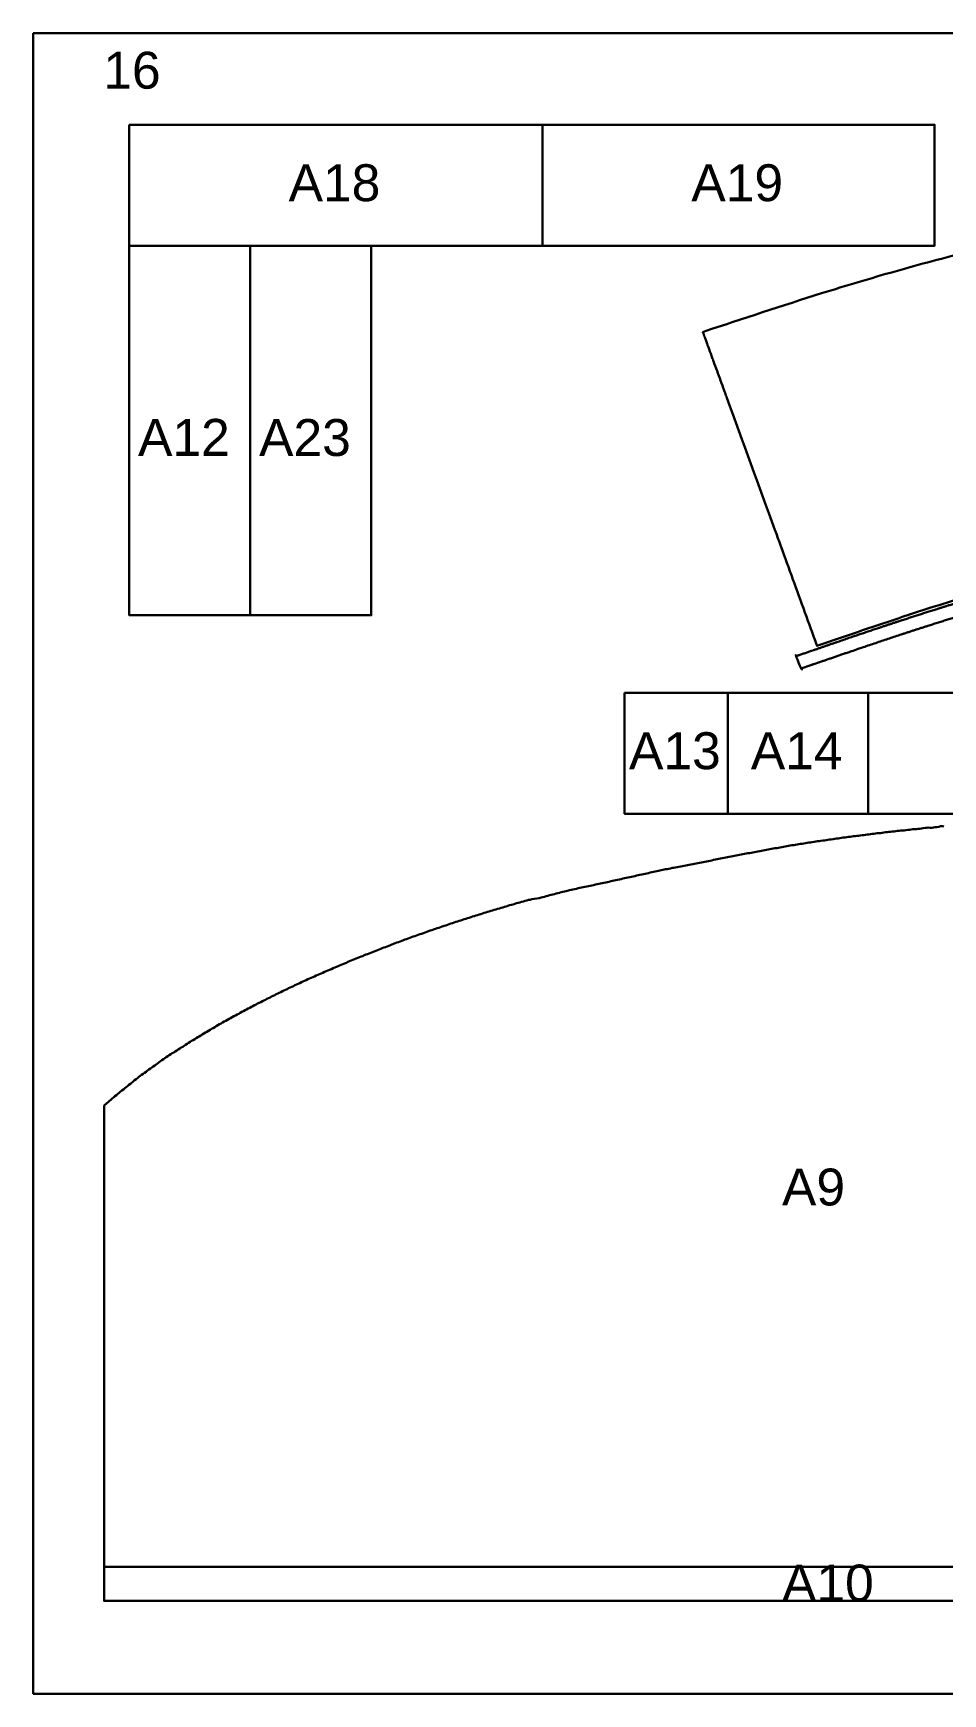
# Model space of a CAD drawing. Header units: inches. Extents: x 21 to 6890, y 10 to 2258.
# Drawn here: x 3519 to 4751, y 10 to 2258 of the extents above; entities that cross this region are included whole.
import ezdxf

# ---------------------------------------------------------------- set-up
doc = ezdxf.new("R2010")
doc.units = ezdxf.units.IN
doc.header["$MEASUREMENT"] = 0
doc.header["$XCLIPFRAME"] = 0
doc.layers.add('AA LINE', color=3, linetype='Continuous', lineweight=30)
doc.styles.get("Standard").update_dxf_attribs({"font": 'arial.ttf'})
picture_1 = doc.add_image_def('image2.jpg', size_in_pixel=(12742, 8499))

msp = doc.modelspace()

# ---------------------------------------------------------------- linework, layer by layer
at = {"layer": 'AA LINE', "color": 4}
msp.add_line((3813.108536457671, 1970.291443612917), (3813.108536457656, 1470.491443612929), dxfattribs=at)
for points in [[(3649.108536457656, 2134.49144361293), (4209.108536457655, 2134.49144361293), (4209.108536457655, 1970.491443612929), (3649.108536457656, 1970.491443612929)], [(4209.108536457655, 2134.49144361293), (4740.108536457656, 2134.49144361293), (4740.108536457656, 1970.491443612929), (4209.108536457655, 1970.491443612929)], [(3649.108536457656, 1970.491443612929), (3813.108536457656, 1970.491443612929), (3813.108536457656, 1470.491443612929), (3649.108536457656, 1470.491443612929)], [(3977.10853645767, 1970.291443612917), (3813.108536457671, 1970.291443612917), (3813.108536457671, 1470.291443612917), (3977.10853645767, 1470.291443612917)], [(4320.187042776479, 1365.357027754271), (4460.187042776478, 1365.357027754271), (4460.187042776478, 1201.357027754271), (4320.187042776479, 1201.357027754271)], [(4460.187042776478, 1365.357027754271), (4650.187042776479, 1365.357027754271), (4650.187042776479, 1201.357027754271), (4460.187042776478, 1201.357027754271)], [(4650.187042776479, 1365.357027754271), (5002.187042776479, 1365.357027754271), (5002.187042776479, 1201.357027754271), (4650.187042776479, 1201.357027754271)], [(3615.103775730064, 181.4858520525702), (5110.103775730063, 181.4858520525702), (5110.103775730063, 135.4858520525702), (3615.103775730064, 135.4858520525702)]]:
    msp.add_lwpolyline(points, close=True, dxfattribs=at)
msp.add_lwpolyline([(5110.096902393618, 181.4858520525702), (3615.265355356429, 181.4858520525702), (3615.265355356414, 806.31023945595), (3618.783618915053, 809.3437957861423), (3620.624763598416, 811.0094446851833), (3622.416825204592, 812.6436157899988), (3624.343004173918, 814.1417261257119), (3626.238003576668, 815.6789239866155), (3628.09093317788, 817.2848978011714), (3629.913577895363, 818.8999724848215), (3631.756511944548, 820.5056480717283), (3633.681796231, 822.0337450635087), (3635.463862285148, 823.6676179406893), (3637.339765266717, 825.1742326902421), (3639.285338884887, 826.6929305852789), (3641.333850299633, 828.1146552364187), (3643.065342138345, 829.7670280794662), (3644.971231776026, 831.2745375119229), (3647.04033075008, 832.676867514292), (3648.752427940052, 834.3086527980302), (3650.803921631157, 835.6304219289121), (3654.71461755625, 839.0185567227561), (3656.489073879463, 840.5721669560843), (3658.395261744763, 842.0696808365427), (3660.332927404305, 843.5181116397687), (3662.27029483624, 844.9765379950076), (3664.190056985228, 846.3544034788027), (3665.986592005879, 847.8386413032383), (3668.016006999488, 849.2297828430418), (3669.942484196507, 850.7178976267276), (3671.961307182775, 852.1287320429363), (3673.93895505047, 853.5783557567155), (3675.876024254756, 855.0467776639814), (3677.824580149243, 856.4655200387896), (3679.793425375449, 857.8748633168251), (3681.751678594313, 859.3038994712658), (3683.702023854608, 860.6626685339104), (3685.632378010892, 862.0208411412859), (3687.631508120785, 863.4210835501979), (3689.569472007991, 864.8595188014112), (3691.579194125165, 866.2400683339037), (3693.578324235043, 867.6403107428303), (3695.527178357179, 869.0490575655966), (3697.497514721543, 870.4084230835105), (3699.437566202176, 871.7768894705476), (3701.489954576186, 873.0686719453624), (3703.451488299047, 874.3877570275325), (3705.453302457665, 875.6980394682284), (3707.455414843919, 876.9983263568972), (3709.528689004858, 878.2607186309141), (3711.499025369221, 879.6200841488424), (3713.511133307502, 880.9206692651459), (3715.512351010837, 882.2509428098818), (3717.535349184034, 883.5218394977527), (3719.507176686572, 884.8312272555448), (3721.612525097035, 886.0245453483038), (3723.674610795437, 887.3266216027804), (3725.635548063042, 888.6656977890051), (3727.800571558035, 889.870800799599), (3729.71914079644, 891.2886484914887), (3731.700963851004, 892.598334476901), (3733.673089581176, 893.8977266826803), (3735.759938025802, 895.0404705600484), (3737.866181119198, 896.2038019967111), (3739.930056183379, 897.4459049390533), (3741.921278334672, 898.7758802561693), (3743.986048081801, 899.9879965424151), (3746.048432007838, 901.280077244879), (3748.101715064751, 902.5418730636264), (3750.196471467904, 903.7548840328053), (3752.310622519885, 904.9884825612789), (3754.402993101989, 906.2814579466611), (3756.516845926292, 907.525052027162), (3758.630996978272, 908.7586505556499), (3760.724560470915, 910.0116437329232), (3762.849005302529, 911.2355449370187), (3764.972257223619, 912.4994283492085), (3767.126986938949, 913.7142286841953), (3769.309913944539, 914.9898970142201), (3771.422573858332, 916.2734733028299), (3773.53523377211, 917.5570495914397), (3775.712042184938, 918.7024775175339), (3777.79769771901, 919.8852036029818), (3780.003001649717, 921.0815039721017), (3782.187718021143, 922.2971989899777), (3784.392127268961, 923.5234860151647), (3786.556256081034, 924.758575681826), (3788.740674224797, 925.9842662517293), (3790.956868390449, 927.150878192402), (3793.101304326132, 928.3753758517812), (3795.287511835746, 929.54109310955), (3797.483714897329, 930.707108594939), (3799.568773976118, 931.9098257844414), (3801.757367306795, 932.995578626007), (3803.925074850499, 934.1107216683703), (3806.081892159257, 935.2555531391807), (3808.249003247706, 936.3906872855986), (3810.405820556493, 937.5355187563945), (3812.573528100197, 938.6506617987723), (3814.679771193607, 939.8139932354641), (3816.827487633256, 940.9285398225728), (3818.963717382705, 942.0927659421394), (3821.082043621585, 943.1864267422897), (3823.170383204355, 944.2791928595068), (3825.340774796771, 945.3043759336686), (3827.428816151935, 946.407137602913), (3829.507160182677, 947.4996054925394), (3831.58759180689, 948.5221045179605), (3833.697711859537, 949.5554937783126), (3835.80663900163, 950.6288652467736), (3837.85499637632, 951.720438453467), (3839.933340407077, 952.8129063430787), (3842.023767583318, 953.8357035961343), (3844.16417251968, 954.8599919873776), (3846.243411233356, 955.9224732209075), (3848.302062387693, 957.0043491031936), (3850.392191336285, 958.0371419083057), (3852.47232473285, 959.0696364857394), (3854.584532378938, 960.0330568819444), (3856.68584979011, 961.0261657065674), (3858.846245830513, 962.0510505530655), (3860.88550233608, 963.1123388760569), (3862.978017105763, 964.0651672649509), (3865.097536255153, 965.1188458570066), (3867.227050956584, 966.1728226766825), (3869.357758568526, 967.1868172882495), (3871.529641299143, 968.1620226022749), (3873.67064269076, 969.1663198894782), (3875.84192896608, 970.1615163075437), (3878.032908117863, 971.1673047329203), (3880.232988138696, 972.2033780419843), (3882.393384179113, 973.2282628884966), (3884.57406955122, 974.2437486382513), (3886.695676294052, 975.2274583661309), (3888.885760762902, 976.2632334475746), (3891.13671322679, 977.2708112387588), (3893.35827548988, 978.2575032429849), (3895.610420864335, 979.22509882606), (3897.861373328209, 980.2326766172445), (3900.122023116519, 981.250548188076), (3902.383269360054, 982.2484286548677), (3904.62422627193, 983.2557082184175), (3906.886665426018, 984.2136064771001), (3909.138214345176, 985.2011931642445), (3911.459732128538, 986.1908674448168), (3913.811833023223, 987.1614453042528), (3916.080092542439, 988.2595795189226), (3918.401908553422, 989.2392582474821), (3920.674045031918, 990.2074502858267), (3923.005558367293, 991.1974227940481), (3925.256212603532, 992.2149961372451), (3927.508357977973, 993.1825917203349), (3929.782283822262, 994.0908104465306), (3932.024135417041, 995.068103354013), (3934.236596811023, 996.0245104745226), (3936.479641316341, 996.961821173896), (3938.754163615914, 997.8500487960662), (3940.976024106638, 998.8267452482503), (3943.300822393967, 999.7064684565667), (3945.470915758762, 1000.741647082726), (3947.733951368134, 1001.679554237369), (3949.99907457095, 1002.547492527836), (3952.170957301552, 1003.522697841861), (3954.415791172678, 1004.4000352291), (3956.640335712129, 1005.286771713083), (3958.761345999707, 1006.290472544988), (3960.988872815518, 1007.077253508727), (3963.194619161424, 1007.923411329331), (3965.439453032579, 1008.80074871657), (3967.61312512899, 1009.715980718432), (3969.82737588878, 1010.612414526807), (3972.083696450106, 1011.440072381545), (3974.317938313948, 1012.337102645189), (3976.500413051834, 1013.292615082795), (3978.654094044205, 1014.207250629402), (3980.9418923998, 1014.985825406907), (3983.177625401803, 1015.83287791043), (3985.382775292483, 1016.699026835089), (3987.639095853809, 1017.526684689826), (3989.79247861856, 1018.451315788461), (3992.017619613251, 1019.318061168389), (3994.22426064209, 1020.134232332926), (3996.399722104337, 1020.989491022639), (3998.584880890949, 1021.855043492043), (4000.770337905194, 1022.710600409405), (4002.946992277981, 1023.525876891039), (4005.113352871091, 1024.35085069705), (4007.320590355198, 1025.147030757532), (4009.516937604391, 1025.972899246462), (4011.681210604043, 1026.867841916649), (4013.877856080884, 1027.683714853537), (4016.113290855251, 1028.540762909073), (4018.258765661403, 1029.395126915911), (4020.508072947063, 1030.122531022756), (4022.725007755577, 1030.9290048629), (4024.971630992512, 1031.746368937976), (4027.196771987217, 1032.613114317904), (4029.402220105532, 1033.46926769055), (4031.629150466074, 1034.276039758329), (4033.896957717601, 1035.05401808058), (4036.144177409818, 1035.851391051601), (4038.432572220669, 1036.60997472508), (4040.729471445373, 1037.418834386302), (4043.00488842785, 1038.277075352376), (4045.292985011051, 1039.045654577883), (4047.590778918674, 1039.824527583037), (4049.939147041672, 1040.58490062231), (4052.243357769663, 1041.484018479412), (4054.570243650463, 1042.293772823522), (4056.8968313036, 1043.11352271969), (4059.223418956737, 1043.933272615857), (4061.550901292792, 1044.723035855942), (4063.918067609292, 1045.523987558608), (4066.255247269726, 1046.324044578341), (4068.613312717118, 1047.094711397276), (4070.939900370269, 1047.914461293457), (4073.266786251026, 1048.724215637583), (4075.603965911474, 1049.524272657316), (4077.971430455609, 1050.31522880794), (4080.248338576273, 1051.123492013921), (4082.516145827814, 1051.901470336157), (4084.756650471971, 1052.588594007273), (4087.044448827551, 1053.367168784807), (4089.292861430322, 1054.124559547719), (4091.53127848105, 1054.881652083011), (4093.791177774006, 1055.589363313465), (4096.081361950694, 1056.287973674781), (4098.30948522176, 1057.054763534466), (4100.557301369232, 1057.832145401447), (4102.858077553201, 1058.511062886358), (4105.107384838846, 1059.238466993203), (4107.357586807409, 1059.935884443981), (4109.657468308489, 1060.644788584959), (4111.935867567312, 1061.403074030789), (4114.175477528593, 1062.120184358001), (4116.425977724806, 1062.807606256767), (4118.685877017748, 1063.515317487206), (4120.956666545635, 1064.193340289199), (4123.225666707714, 1064.931336403355), (4125.546732223358, 1065.600854791493), (4127.774259039155, 1066.387635755232), (4129.935693950026, 1067.042386949204), (4132.135321703214, 1067.758304365848), (4134.477571233436, 1068.388437001176), (4136.766562499555, 1069.127029570601), (4139.077036007932, 1069.816240835174), (4141.397803295926, 1070.495754775354), (4143.678588375855, 1071.174075804996), (4145.987868973663, 1071.903269277649), (4148.24717181135, 1072.630971612143), (4150.547947995304, 1073.309889097054), (4152.828136619979, 1074.008201230735), (4155.158899459972, 1074.68801339855), (4157.500552534939, 1075.338137137932), (4159.810131360397, 1076.057335058572), (4162.109714633812, 1076.776234751578), (4164.481652592495, 1077.417257621837), (4166.801226969966, 1078.136753770111), (4169.194348943229, 1078.738390887545), (4171.474239340224, 1079.446698573268), (4173.784116393302, 1080.155900941867), (4176.136957930864, 1080.766340700789), (4178.468913681425, 1081.40617066051), (4180.770584548312, 1082.055101489339), (4183.112834078534, 1082.685234124666), (4185.444491601475, 1083.335059636399), (4187.734079322863, 1084.053661101785), (4190.027245775897, 1084.652315942858), (4192.515994042461, 1085.066721620529), (4194.562408011259, 1085.888116694925), (4204.696868746263, 1087.230951610657), (4206.998539613106, 1087.879882439501), (4209.270522051562, 1088.517923033385), (4211.603968940309, 1089.107775232983), (4213.843877129211, 1089.814890008154), (4216.095868463597, 1090.452334146797), (4218.309666955682, 1091.028612062724), (4220.523167220131, 1091.614885530707), (4222.809916852767, 1092.093295519847), (4225.05280731803, 1092.700454774774), (4227.316881797885, 1093.268228276861), (4229.568574904623, 1093.915667967517), (4231.851447577979, 1094.524020132983), (4234.175197142334, 1095.10357855292), (4236.416596469452, 1095.760715567968), (4238.661574528143, 1096.297905958719), (4240.879249979492, 1096.74424169835), (4245.667581519488, 1097.877547069026), (4247.961642655396, 1098.446215254018), (4250.236905597803, 1098.974304775674), (4252.59392232225, 1099.44480680623), (4254.899171920738, 1099.973791010761), (4257.183535732283, 1100.532165416105), (4259.461184495796, 1100.980290521543), (4261.799701254332, 1101.400218336722), (4264.157314434035, 1101.850729263238), (4266.523133799942, 1102.361511729537), (4268.867172695985, 1102.931671052716), (4271.212106274948, 1103.471843719828), (4273.528246108383, 1103.971139495926), (4275.854679721464, 1104.460737947632), (4278.221990225544, 1104.92154265381), (4280.568116715045, 1105.421733112827), (4282.85277875421, 1105.970111966129), (4285.179808822575, 1106.439719313795), (4287.54682109902, 1106.910519572), (4289.892351133238, 1107.430701135057), (4292.207894511387, 1107.949988015196), (4294.565209463455, 1108.410494493753), (4296.869564379039, 1108.969465354366), (4299.156015784027, 1109.457870895534), (4301.481554714219, 1109.977456003307), (4303.807391872016, 1110.487045559082), (4306.123531705422, 1110.986341335166), (4308.439969766491, 1111.475641559252), (4310.775802476344, 1111.985529342648), (4313.121034282927, 1112.515706457718), (4315.425687426146, 1113.064681766318), (4317.732129935188, 1113.553683762755), (4320.069155555551, 1114.023589338056), (4322.396185623931, 1114.493196685707), (4324.722917464632, 1114.972799585401), (4327.07993418905, 1115.443301615971), (4329.435459775324, 1115.963781406662), (4331.780691581907, 1116.493958521732), (4334.054165158506, 1117.082021355523), (4336.399396965104, 1117.612198470593), (4338.722848301824, 1118.201752442542), (4341.048685459622, 1118.711341998317), (4343.334242181719, 1119.229734195552), (4345.671864257367, 1119.679648666813), (4347.988302318436, 1120.168948890885), (4350.294744827448, 1120.657950887307), (4352.611182888517, 1121.147251111393), (4354.886445830937, 1121.67534063302), (4357.172002553006, 1122.19373283027), (4359.448756633615, 1122.67184459179), (4361.725510714196, 1123.149956353296), (4363.963475497248, 1123.586892996154), (4366.183536769689, 1123.953264319596), (4375.490319944989, 1126.211822914799), (4377.739473190579, 1126.609075577198), (4380.008617540237, 1127.00692469488), (4382.246880550896, 1127.433865785726), (4384.471867505546, 1127.970459721193), (4386.609578540721, 1128.414409639746), (4398.482380497587, 1130.509421261038), (4405.497334317971, 1131.789195810601), (4407.783189267674, 1132.297592455823), (4410.059943348284, 1132.775704217343), (4412.42963967347, 1133.156544507302), (4414.756073286536, 1133.646142959023), (4417.112791783334, 1134.12664054162), (4419.520382723158, 1134.578642606295), (4421.823544728204, 1135.177595675017), (4424.193539280995, 1135.548440412978), (4426.570845337102, 1136.00954334679), (4428.948747848507, 1136.450655176562), (4431.336049456628, 1136.912056338009), (4433.682175946143, 1137.412246796997), (4436.071266920071, 1137.813674646309), (4438.457375617667, 1138.315058015865), (4440.793208327506, 1138.824945799246), (4443.161115286855, 1139.265759401369), (4445.529022246233, 1139.706573003506), (4447.865451411328, 1140.196469682861), (4450.233954825975, 1140.617292180944), (4452.580677770746, 1141.097491535878), (4454.937992722784, 1141.557998014435), (4457.285908578107, 1141.998215161289), (4459.643521757809, 1142.448726087819), (4461.980547378187, 1142.918631663105), (4464.348454337565, 1143.359445265243), (4466.6451995222, 1143.838153482018), (4468.951642031212, 1144.327155478469), (4471.311342804385, 1144.707697540794), (4473.597197754088, 1145.216094186031), (4475.884842069599, 1145.664517519089), (4478.162490833113, 1146.112642624528), (4480.42134140308, 1146.520189066588), (4482.699586621862, 1146.948323067987), (4484.967538060982, 1147.386154393763), (4487.224897492791, 1147.843678595945), (4489.464949869301, 1148.210646374642), (4491.765572013186, 1148.559412415106), (4494.034119907575, 1148.977252636828), (4496.252391814194, 1149.403597272405), (4498.561220144313, 1149.812634852652), (4500.837079541988, 1150.320733270225), (4503.156499879404, 1150.710077974068), (4505.51411305912, 1151.160588900584), (4507.799968008809, 1151.668985545806), (4510.097906103996, 1152.107711554472), (4512.396440654467, 1152.526446459112), (4514.714966308949, 1152.945777819022), (4517.035281329298, 1153.305135866768), (4519.332324741566, 1153.773848531516), (4521.630561064388, 1154.202578988184), (4523.918503607534, 1154.641006769216), (4526.227630165301, 1155.040048797436), (4528.536160267771, 1155.459081929711), (4530.853791239393, 1155.908399945674), (4533.163216024781, 1156.297446421882), (4535.43176391917, 1156.715286643619), (4537.720899372854, 1157.113732216555), (4540.052999311008, 1157.413415179788), (4542.330648074521, 1157.861540285226), (4544.639476404625, 1158.270577865474), (4546.918019851028, 1158.688716314845), (4549.217747312037, 1159.067469011362), (4551.496290758439, 1159.485607460719), (4553.805715543827, 1159.874653936913), (4556.036368823551, 1160.221332383949), (4558.336692739829, 1160.580093976426), (4560.698182878796, 1160.900662726631), (4562.985827194307, 1161.34908605969), (4565.286449338235, 1161.697852100154), (4567.485624823702, 1162.093613624365), (4569.860987473947, 1162.284538425879), (4572.200398915401, 1162.674479584991), (4574.479240589453, 1163.082622482321), (4576.791647651172, 1163.371713438271), (4579.111366216237, 1163.751062590072), (4581.452567023513, 1164.08103043702), (4583.78317582348, 1164.430691160403), (4586.135266865689, 1164.730970578904), (4588.496458777006, 1165.061534881122), (4590.826769349367, 1165.421191156518), (4593.137685272913, 1165.760259872589), (4595.47918430784, 1166.08023216751), (4597.841569129681, 1166.370814261634), (4600.20067344757, 1166.771347428028), (4602.500102680931, 1167.160095676601), (4604.821908839438, 1167.469475964226), (4607.12402212151, 1167.768264244569), (4609.487003398635, 1168.038855234623), (4611.828502433547, 1168.358827529558), (4614.158813005893, 1168.718483804954), (4616.439145818103, 1169.076648942162), (4618.872692414688, 1169.329336421647), (4621.160634957848, 1169.767764202693), (4623.493927806555, 1170.027464957845), (4625.786045536615, 1170.325955010539), (4628.087860591053, 1170.634738842895), (4630.360285444707, 1170.922636888291), (4632.684477424276, 1171.152052759742), (4634.96570491939, 1171.480231240868), (4637.218735124274, 1171.747541726956), (4639.51025639905, 1172.066022883718), (4641.833851923349, 1172.315429859194), (4644.094790086774, 1172.653007437093), (4646.357517616035, 1172.930611702842), (4648.653214077739, 1173.109155131238), (4650.934739800503, 1173.427338060351), (4653.195677963957, 1173.76491563825), (4655.47780014196, 1174.063107463309), (4657.751417906153, 1174.311023300626), (4660.024140987412, 1174.588925793996), (4662.275381826488, 1174.916209592232), (4664.529008486598, 1175.16352897428), (4666.794718292219, 1175.341177719757), (4669.088625388101, 1175.579694460317), (4671.379848435228, 1175.908171169092), (4673.569923051587, 1176.273647809615), (4675.86353191982, 1176.522160102187), (4678.156842560418, 1176.780667946801), (4680.468951394533, 1177.079754454764), (4682.791652235943, 1177.359148086321), (4685.125839767553, 1177.588862185392), (4687.44854060895, 1177.868255816949), (4689.750653891022, 1178.167044097292), (4692.066043229102, 1178.356179532998), (4694.299380557565, 1178.612898011775), (4696.594778791606, 1178.801436992213), (4698.961637027997, 1178.942085805956), (4701.314920980744, 1179.202383016378), (4703.707888913965, 1179.47386868935), (4706.100558619537, 1179.755349914365), (4708.399093169979, 1180.17408481899), (4710.745363847059, 1180.334128281534), (4713.058665591712, 1180.593232581388), (4715.415826503724, 1180.723587615499), (4717.707944233769, 1181.022077668192), (4720.145069561969, 1181.15481852338), (4722.462998761197, 1181.594140987315), (4724.804796023758, 1181.904117730209), (4727.158378204125, 1182.154419388618), (4729.388136800973, 1182.531084491692), (4731.526290251333, 1182.624891861745), (4733.987129602769, 1182.298135551416), (4736.370400211612, 1182.559327444741), (4738.681614362807, 1182.888400608786), (4740.918684462927, 1183.355323907741), (4743.247946312314, 1183.414815394757), (4745.87021548682, 1183.713151407395), (4748.129518324507, 1184.440853741874), (4750.266478864328, 1184.574643320021), (4752.60796804675, 1184.224317174022)], dxfattribs=at)
msp.add_open_spline([(6108.373558124103, 2008.918112430412), (6126.124755289578, 2003.136719395053), (6143.873060788855, 1997.356238240663), (6171.517373183609, 1987.806129453118), (6181.460620775511, 1984.259588910423), (6200.259884099867, 1977.222490205382), (6209.123133935731, 1973.76286076412), (6241.722658851371, 1960.348464259234), (6265.204677255429, 1949.350453365677), (6333.755563909972, 1912.608553955677), (6376.929951998477, 1883.116900497942), (6426.708858534576, 1837.494587152406), (6438.041403859532, 1826.126040652536), (6458.647113903264, 1803.309620157287), (6468.014121159065, 1791.938871033689), (6485.610714462933, 1768.32433803286), (6493.837911696012, 1756.088454919339), (6508.604211686236, 1731.495035839059), (6515.207929208684, 1719.175469044636), (6525.186943960301, 1697.998500262674), (6528.916044748356, 1689.305276335781), (6535.731077918693, 1671.665520155929), (6538.818247987174, 1662.71991662087), (6544.349947116495, 1644.62573536031), (6546.795274075861, 1635.477433669115), (6553.171935886769, 1607.803004165496), (6556.144394370318, 1589.047059128974), (6558.696645143164, 1560.695284749465), (6559.227227049048, 1551.180849363267), (6559.65869956037, 1532.139200621833), (6559.562119264983, 1522.610084092808), (6558.389014755228, 1494.036403428323), (6556.4291349377, 1475.005513817286), (6547.444345425303, 1418.274750386186), (6537.314554675408, 1380.936830920251), (6521.137009212337, 1336.535480169459), (6517.928552645344, 1328.242893315557), (6511.785557462935, 1313.209709415063), (6508.896464914082, 1306.44439040303), (6500.024564959064, 1286.499839709064), (6493.759603165699, 1273.515594981811), (6484.589100875497, 1254.968850386456), (6481.774849016028, 1249.336768004865), (6478.950545197598, 1243.685723058904), (6475.554150537163, 1237.601230816126), (6472.167611616531, 1231.535457420421), (6465.46796244889, 1219.68181640896), (6462.157372226457, 1213.89257242114), (6456.284577700774, 1203.853879759521), (6453.746649279082, 1199.590020648243), (6446.256059394492, 1187.272603987319), (6441.210767175521, 1179.2782495307), (6433.294132241265, 1166.897135772447), (6430.454651376071, 1162.48835310258), (6427.598205133762, 1158.054147883285), (6424.311420798663, 1153.289241089598), (6421.024133289567, 1148.523602752637), (6413.610741214636, 1137.83721064997), (6409.476247364726, 1131.919205749782), (6401.942972405433, 1121.304526374846), (6398.565897977429, 1116.596217663751), (6391.693512383788, 1107.246021502502), (6388.196785925449, 1102.607964342398), (6377.424030817913, 1088.926335854161), (6369.865414180573, 1080.115136723525), (6359.224365737753, 1069.513277062051), (6356.73211434965, 1067.14300364938), (6350.980395963603, 1061.955204671725), (6347.68677336459, 1059.16281303242), (6340.818772318422, 1053.92030129996), (6337.244796954472, 1051.471900214059), (6330.417937216507, 1047.501901914478), (6327.220425016129, 1045.882702364073), (6321.876758078635, 1043.784472487776), (6319.814225573717, 1043.107856214159), (6315.592425037857, 1042.056117794138), (6313.433980752639, 1041.682106472344), (6309.074221691537, 1041.274913215846), (6306.874492192552, 1041.239610724293), (6302.4838907637, 1041.53092269826), (6300.292679941629, 1041.859274349448), (6295.996615927403, 1042.908728613194), (6293.894582855834, 1043.628006070557), (6289.587559309044, 1045.536778136778), (6287.404568977493, 1046.775118739951), (6283.937974182494, 1049.231197501179), (6282.580065550353, 1050.349224763714), (6280.041169946386, 1052.754470728828), (6278.855995967982, 1054.040379060574), (6275.528101027083, 1058.089581023534), (6273.612609517249, 1061.044710061276), (6270.833712688558, 1066.107703971498), (6269.836762186137, 1068.152625980215), (6267.998277479403, 1072.272906079782), (6267.154886546296, 1074.352554845343), (6265.25110144571, 1079.329907595918), (6264.231264979723, 1082.236042995118), (6263.214523707093, 1085.132873127466), (6251.271045592393, 1119.055189920644), (6239.304205034276, 1153.04528575623), (6203.35023463331, 1255.170638536739), (6179.309656062816, 1323.460960758031), (6140.140913279521, 1434.727409479699), (6125.029067896435, 1477.656191829472), (6109.917569602823, 1520.583967219248), (6108.790971274355, 1523.293816638932), (6107.651175100034, 1526.038357369831), (6105.715212345747, 1530.332543937427), (6104.967618078253, 1531.908426987993), (6103.395422976491, 1535.02511051435), (6102.573512978807, 1536.566144881038), (6100.003703696607, 1541.136716450313), (6098.151268644518, 1544.114065886427), (6092.17735723681, 1552.90015475322), (6087.675965119078, 1558.48027894078), (6079.035339471009, 1567.79006861275), (6075.043972885161, 1571.652771915131), (6061.908955445191, 1583.201851154673), (6052.170676985536, 1590.110782514118), (6036.498411751962, 1599.586300078834), (6030.894767490112, 1602.683000667861), (6019.507204679334, 1608.516721258954), (6013.718796947896, 1611.250538191128), (5996.122968639478, 1618.955017132942), (5984.086119927304, 1623.429364788866), (5965.426037215801, 1629.467441888551), (5958.92524319903, 1631.409990400829), (5945.861589231657, 1635.03659941829), (5939.295861799574, 1636.719248110395), (5919.513215579265, 1641.412924641506), (5906.210814991571, 1644.069673297457), (5882.259881106421, 1648.162044556924), (5871.637792387801, 1649.73707705989), (5842.792677816919, 1653.509076884158), (5824.535546988233, 1655.369106751513), (5787.952318362613, 1658.189061367647), (5769.624726310633, 1659.147253781524), (5714.586926003436, 1660.860919715003), (5677.821150619229, 1660.454586063624), (5604.428295813834, 1657.588640656929), (5567.80223796144, 1655.126127963212), (5494.714930355576, 1648.49827620912), (5458.252578641577, 1644.330833463955), (5386.575306685086, 1634.776154545132), (5351.355954754295, 1629.436951063511), (5281.098635432003, 1617.635268887035), (5246.060358769506, 1611.170303593415), (5158.678958877323, 1593.753341973028), (5106.453557100625, 1582.175249486401), (5032.35653770351, 1564.380738480711), (5010.300768855826, 1558.912840440982), (4966.275102396305, 1547.665888890736), (4944.305561842759, 1541.883708998208), (4878.539518918956, 1524.040394798121), (4834.885602727734, 1511.482512382787), (4776.357492171648, 1493.591908025522), (4761.286446226046, 1488.890219025412), (4709.219217549629, 1472.306592767181), (4672.362371381137, 1459.978292045383), (4617.645413291348, 1441.386124388776), (4599.744831382252, 1435.257636104372), (4581.843522630688, 1429.128897763523), (4581.843522179127, 1429.128897608909), (4581.843521727597, 1429.128897454309), (4581.843521275992, 1429.128897299695), (4581.534159836983, 1429.022982810707), (4581.224798397989, 1428.917068321661), (4580.915436958965, 1428.811153832659), (4578.03232496786, 1436.732438926115), (4575.314233104522, 1444.200334944584), (4567.161338006333, 1466.600230129955), (4561.727915263296, 1481.528436426884), (4545.43254698187, 1526.299592821884), (4534.575501391138, 1556.129080424343), (4502.018988253939, 1645.577365125118), (4480.334144342282, 1705.155984116685), (4458.252895231852, 1765.823717440882), (4457.850263750702, 1766.929938343757), (4456.642375497654, 1770.248584044307), (4455.837124916228, 1772.460991833792), (4453.421395893367, 1779.098152775546), (4451.810940173409, 1783.522843501148), (4446.9796475764, 1796.796710818158), (4443.758885262241, 1805.645682549828), (4440.363325520592, 1814.974906266372), (4440.18847236868, 1815.455311352994), (4439.663913386203, 1816.896525312444), (4439.314208028966, 1817.857332884956), (4438.265093683263, 1820.739750860226), (4437.565686420797, 1822.661356520864), (4435.467470200163, 1828.426158208251), (4434.068666808655, 1832.269338940543), (4432.593677161594, 1836.321839689768), (4432.517487061368, 1836.531170269848), (4432.288916793199, 1837.159161920394), (4432.136536657867, 1837.577822901334), (4431.67939636843, 1838.833805524129), (4431.374636330843, 1839.671126845725), (4430.460356573631, 1842.183089833848), (4429.850837209435, 1843.857730523606), (4429.19628233231, 1845.656105268306), (4429.151246641367, 1845.779839812221), (4429.016139571145, 1846.151043436864), (4428.926068194398, 1846.398512510521), (4428.655854071706, 1847.140919711117), (4428.475711333141, 1847.635857817626), (4428.243881302637, 1848.272805591546), (4428.192194008587, 1848.414815264794), (4428.054026449228, 1848.794427514334), (4427.967570283215, 1849.031963878307), (4427.793075795516, 1849.511383542889), (4427.705036692159, 1849.753268991418), (4427.436091159934, 1850.492190768298), (4427.250356508941, 1851.00249252791), (4426.856231722047, 1852.085341480382), (4426.648269125127, 1852.656714019507), (4426.24083268357, 1853.776136442549), (4426.56601149366, 1853.884369973817), (4426.891190303793, 1853.992603505143), (4427.216369113868, 1854.10083703641), (4427.216369522079, 1854.100837172296), (4427.21636993026, 1854.100837308153), (4427.21637033847, 1854.100837444009), (4480.391776970586, 1871.799502132544), (4533.572891272559, 1889.500256473762), (4603.600179339539, 1911.378397438613), (4620.163876267453, 1916.447069760742), (4653.363828442232, 1926.348634493242), (4669.998433662765, 1931.186025403028), (4720.000477687366, 1945.360851948786), (4753.466144824922, 1954.360941409391), (4818.805195228268, 1971.011778573909), (4850.666380067951, 1978.708599284025), (4914.570196072453, 1993.327334632787), (4946.613228268352, 2000.247689237159), (5042.990367915828, 2019.764986316349), (5107.572421821997, 2031.119547680366), (5214.79097299119, 2046.791948018825), (5257.275545685274, 2052.184339395051), (5332.681883636846, 2060.213770416038), (5365.564516524156, 2063.199121250651), (5424.968661474658, 2067.617507079322), (5451.472329874841, 2069.240192759895), (5497.799853515387, 2071.445543922713), (5517.611270430831, 2072.188563254484), (5557.262340932966, 2073.260426026285), (5577.100457202568, 2073.586327537018), (5636.62148485334, 2073.866206330535), (5676.311511459918, 2073.123098685228), (5734.933059409594, 2070.375478185593), (5753.922616454581, 2069.22820322045), (5810.811025153101, 2064.956218515534), (5848.629547712697, 2061.002275694376), (5895.222304264184, 2054.533670796209), (5904.167795484156, 2053.2159097722), (5922.036598495278, 2050.448183477445), (5930.96052257021, 2049.002455540405), (5952.277261951747, 2045.460647338183), (5964.665758508808, 2043.330740385307), (5977.065803630639, 2041.198588298892), (5988.191169913129, 2038.842333255914), (5999.2996753592, 2036.489278433491), (6032.575956905899, 2029.224621926445), (6054.694539285481, 2024.107599315419), (6080.934986194012, 2016.996295100191), (6085.261831207606, 2015.789333847784), (6093.675476858507, 2013.36640069856), (6097.762533419487, 2012.149124032785), (6104.01694797458, 2010.250980006498), (6106.191322544805, 2009.58579028914), (6108.364987688501, 2008.920818785405)], degree=3, knots=[0, 0, 0, 0, 56.11480333586314, 56.11480333586314, 87.74533227000119, 87.74533227000119, 116.1314037677689, 116.1314037677689, 192.6132412404122, 192.6132412404122, 345.5769161856988, 345.5769161856988, 393.330865911048, 393.330865911048, 437.2051216035465, 437.2051216035465, 481.079377296045, 481.079377296045, 522.7186782903581, 522.7186782903581, 550.9299078589811, 550.9299078589811, 579.141137427604, 579.141137427604, 607.3523669962269, 607.3523669962269, 663.7748261334737, 663.7748261334737, 692.1536097310999, 692.1536097310999, 720.5323933287262, 720.5323933287262, 777.289960523979, 777.289960523979, 890.8050949144854, 890.8050949144854, 917.1454153929353, 917.1454153929353, 939.0220039216591, 939.0220039216591, 982.2256337994367, 982.2256337994367, 1001.143902469475, 1001.143902469475, 1001.143902469475, 1021.973850665562, 1021.973850665562, 1041.96560339115, 1041.96560339115, 1056.835739313928, 1056.835739313928, 1085.172611281614, 1085.172611281614, 1100.897377755513, 1100.897377755513, 1100.897377755513, 1118.288884095582, 1118.288884095582, 1139.936826396643, 1139.936826396643, 1157.241243448816, 1157.241243448816, 1174.545660500989, 1174.545660500989, 1209.154494605335, 1209.154494605335, 1219.425412453536, 1219.425412453536, 1232.264171565489, 1232.264171565489, 1245.102930677441, 1245.102930677441, 1255.601737521339, 1255.601737521339, 1261.961092846528, 1261.961092846528, 1268.320448171716, 1268.320448171716, 1274.679803496904, 1274.679803496904, 1281.074735154831, 1281.074735154831, 1287.469666812757, 1287.469666812757, 1294.695452531916, 1294.695452531916, 1299.797845871707, 1299.797845871707, 1304.900239211499, 1304.900239211499, 1315.105025891083, 1315.105025891083, 1321.778919057081, 1321.778919057081, 1328.45281222308, 1328.45281222308, 1337.68190351934, 1337.68190351934, 1337.68190351934, 1337.916926061606, 1337.916926061606, 1338.386971146138, 1338.386971146138, 1338.68190351934, 1338.68190351934, 1338.68190351934, 1347.633569739699, 1347.633569739699, 1352.913858344015, 1352.913858344015, 1358.194146948332, 1358.194146948332, 1368.754724156965, 1368.754724156965, 1390.14995283776, 1390.14995283776, 1406.716449165468, 1406.716449165468, 1442.576501214471, 1442.576501214471, 1461.817026998079, 1461.817026998079, 1481.057552781688, 1481.057552781688, 1519.538604348905, 1519.538604348905, 1539.88972492519, 1539.88972492519, 1560.240845501476, 1560.240845501476, 1600.943086654046, 1600.943086654046, 1633.138607465558, 1633.138607465558, 1688.187022779083, 1688.187022779083, 1743.235438092608, 1743.235438092608, 1853.332268719658, 1853.332268719658, 1963.429099346708, 1963.429099346708, 2073.525929973758, 2073.525929973758, 2180.394535761512, 2180.394535761512, 2287.263141549266, 2287.263141549266, 2447.629711605169, 2447.629711605169, 2515.770799991824, 2515.770799991824, 2583.91188837848, 2583.91188837848, 2720.194065151792, 2720.194065151792, 2767.5716233481, 2767.5716233481, 2884.183016031055, 2884.183016031055, 2940.93997241412, 2940.93997241412, 2940.93997241412, 2940.939973845793, 2940.939973845793, 2940.939973845793, 2941.920810162752, 2941.920810162752, 2941.920810162752, 2941.973596184138, 2941.973596184138, 2942.07916822691, 2942.07916822691, 2942.290312312453, 2942.290312312453, 2942.712600483541, 2942.712600483541, 2942.720443577545, 2942.720443577545, 2942.736129765553, 2942.736129765553, 2942.76750214157, 2942.76750214157, 2942.830246893602, 2942.830246893602, 2942.833653328883, 2942.833653328883, 2942.840466199445, 2942.840466199445, 2942.854091940568, 2942.854091940568, 2942.881343422815, 2942.881343422815, 2942.882827762367, 2942.882827762367, 2942.885796441471, 2942.885796441471, 2942.891733799681, 2942.891733799681, 2942.9036085161, 2942.9036085161, 2942.904485906153, 2942.904485906153, 2942.906240686259, 2942.906240686259, 2942.909750246471, 2942.909750246471, 2942.91075722391, 2942.91075722391, 2942.912442041771, 2942.912442041771, 2942.914126859632, 2942.914126859632, 2942.917496495354, 2942.917496495354, 2942.920810162752, 2942.920810162752, 2942.920810162752, 2943.948832415279, 2943.948832415279, 2943.948832415279, 2943.948833705768, 2943.948833705768, 2943.948833705768, 3112.055456663701, 3112.055456663701, 3164.009924639572, 3164.009924639572, 3215.964392615442, 3215.964392615442, 3319.873328567183, 3319.873328567183, 3418.138251357271, 3418.138251357271, 3516.403174147358, 3516.403174147358, 3712.933019727533, 3712.933019727533, 3841.350146766473, 3841.350146766473, 3940.344814954825, 3940.344814954825, 4019.915256785006, 4019.915256785006, 4079.279787608913, 4079.279787608913, 4138.644318432819, 4138.644318432819, 4257.373380080635, 4257.373380080635, 4314.339176520967, 4314.339176520967, 4428.270769401631, 4428.270769401631, 4455.381941773648, 4455.381941773648, 4482.493114145667, 4482.493114145667, 4520.185502593757, 4520.185502593757, 4520.185502593757, 4554.205985230149, 4554.205985230149, 4622.246950502932, 4622.246950502932, 4635.712737780953, 4635.712737780953, 4648.489131433396, 4648.489131433396, 4655.307823742435, 4655.307823742435, 4655.307823742435, 4655.307823742435], dxfattribs=at)
msp.add_rational_spline([(6098.771321693797, 1488.41518605308), (6095.934622648622, 1495.82349857673), (6094.794826474345, 1498.568039307614), (6092.858863720072, 1502.862225875196), (6092.111269452549, 1504.438108925776), (6090.539074350801, 1507.554792452134), (6089.717164353117, 1509.095826818793), (6087.147355070932, 1513.666398388082), (6085.2949200188, 1516.643747824196), (6079.321008611163, 1525.429836690975), (6074.819616493389, 1531.009960878578), (6066.178990845319, 1540.319750550548), (6062.187624259458, 1544.182453852929), (6049.052606819472, 1555.731533092413), (6039.314328359846, 1562.640464451888), (6023.642063126257, 1572.115982016617), (6018.038418864407, 1575.21268260563), (6006.650856053644, 1581.046403196723), (6000.862448322192, 1583.780220128912), (5983.266620013759, 1591.484699070712), (5971.229771301614, 1595.959046726679), (5952.569688590125, 1601.99712382632), (5946.06889457334, 1603.939672338597), (5933.005240605968, 1607.566281356088), (5926.439513173884, 1609.248930048164), (5906.656866953575, 1613.942606579276), (5893.354466365867, 1616.599355235211), (5869.403532480731, 1620.691726494693), (5858.78144376214, 1622.266758997659), (5829.936329191214, 1626.038758821927), (5811.679198362499, 1627.898788689311), (5775.095969736909, 1630.718743305446), (5756.768377684942, 1631.676935719308), (5701.730577377731, 1633.390601652801), (5664.964801993525, 1632.984268001422), (5591.571947188188, 1630.118322594713), (5554.945889335779, 1627.655809900981), (5481.858581729887, 1621.02795814686), (5445.396230015859, 1616.860515401695), (5373.718958059368, 1607.305836482901), (5338.49960612862, 1601.966633001309), (5268.242286806298, 1590.164950824848), (5233.204010143744, 1583.699985531155), (5145.822610251633, 1566.283023910797), (5093.597208474892, 1554.704931424185), (5019.50018907782, 1536.91042041848), (4997.444420230122, 1531.442522378765), (4953.418753770571, 1520.195570828535), (4931.449213217069, 1514.413390935977), (4865.683170293223, 1496.570076735919), (4822.02925410203, 1484.012194320555), (4763.501143545973, 1466.121589963262), (4748.430097600356, 1461.419900963181), (4696.362868923939, 1444.83627470495), (4659.506022755447, 1432.507973983152), (4595.392138457811, 1410.495604893305), (4577.491556548642, 1404.367116608886), (4559.590247797123, 1398.238378268022), (4559.590247345562, 1398.238378113452), (4559.590246894031, 1398.238377958852), (4559.590246442456, 1398.238377804253), (4559.280885003432, 1398.132463315236), (4558.971523564467, 1398.026548826204), (4558.662162125428, 1397.920634337144), (4556.541952590398, 1403.745862159146), (4554.510985500541, 1409.32589837821), (4552.503815927584, 1414.840551456927), (4558.181797743467, 1416.78321815369), (4563.859779559292, 1418.725884850438), (4569.537761375146, 1420.668551547187), (4569.537772016321, 1420.668555187945), (4569.537782657468, 1420.668558828732), (4569.537793298585, 1420.668562469476), (4588.729267668385, 1427.234739231873), (4617.33635788776, 1437.212012330037), (4668.362521046596, 1454.436493850717), (4700.241068568413, 1464.999982544843), (4749.700125230547, 1480.690733811188), (4767.151783264444, 1486.096449150845), (4807.103886210954, 1498.184550599773), (4829.626549912251, 1504.791745796243), (4876.79895267922, 1518.216692938407), (4901.458431187928, 1525.00025581507), (4950.888904148405, 1538.153528390274), (4975.658198932111, 1544.523276789503), (5025.302506392005, 1556.869757489676), (5050.178289706569, 1562.846391216033), (5115.089280753817, 1577.841797952914), (5155.210359378513, 1586.516470125087), (5235.728033303004, 1602.548813637255), (5276.124789463354, 1609.905991269257), (5336.917782515999, 1619.808886280119), (5357.215668548217, 1622.921276978359), (5397.876837220041, 1628.741594455085), (5418.240131199256, 1631.45232079297), (5479.865862443038, 1638.959720916576), (5521.236626889773, 1643.055373996958), (5583.495201531257, 1647.435207630387), (5604.281757272618, 1648.600858947055), (5645.917762534269, 1650.278627165778), (5666.781546919663, 1650.794418365618), (5708.8734639257, 1650.991436007021), (5730.100648555859, 1650.659749921597), (5772.552180713929, 1648.933610873089), (5793.775961939462, 1647.539160425378), (5825.571721550424, 1644.500580059128), (5836.163789527446, 1643.329584449729), (5857.326214415645, 1640.643964030252), (5867.917436653237, 1639.126881723754), (5890.703313826364, 1635.374779978414), (5902.895074805039, 1633.065710008635), (5921.110537005194, 1629.037971374546), (5927.170336268186, 1627.601356566851), (5939.25754589123, 1624.52060413334), (5945.282852301533, 1622.876933532312), (5958.488893266067, 1619.014177076151), (5965.663506229974, 1616.744929368531), (5981.651419367334, 1611.229354922132), (5990.440016125763, 1607.879310656102), (6003.454087509961, 1602.326359123569), (6007.764380526058, 1600.387169662859), (6014.177518773138, 1597.335436140329), (6016.306528044921, 1596.294368696861), (6020.545409517332, 1594.162803646697), (6022.652569926415, 1593.073892951735), (6032.030735793187, 1588.090110235291), (6039.211065373105, 1583.902569144305), (6053.23041105912, 1574.70511831433), (6060.064124516777, 1569.695563599449), (6072.077753200151, 1559.603080247045), (6077.346137785379, 1554.667267154025), (6087.291782661208, 1544.099868905203), (6091.969667229697, 1538.468711101359), (6098.040705338628, 1529.96730280267), (6099.769118116061, 1527.383125370859), (6102.239124347469, 1523.412823910035), (6103.041942962793, 1522.073766208948), (6104.603870741438, 1519.364494270103), (6105.362706854661, 1517.994604711824), (6106.465203537313, 1515.919327731997), (6106.82680961555, 1515.22405376608), (6107.538030027789, 1513.826526576489), (6107.89092061571, 1513.117198086165), (6108.733847923065, 1511.383796795005), (6109.216683694363, 1510.357177525609), (6110.152027066227, 1508.30898582561), (6110.597055698743, 1507.304047351568), (6111.976742607962, 1504.129212295458), (6112.851672975679, 1502.020982155718), (6113.682056545467, 1500.023629259256), (6113.809973195891, 1499.715946518928), (6115.639399784673, 1494.706368204231), (6115.750042901838, 1494.392060331647), (6110.090469165776, 1492.399768905448), (6104.430895429801, 1490.407477479249), (6098.771321693797, 1488.415186053109)], [1, 1, 1, 1, 1, 1, 1, 1, 1, 1, 1, 1, 1, 1, 1, 1, 1, 1, 1, 1, 1, 1, 1, 1, 1, 1, 1, 1, 1, 1, 1, 1, 1, 1, 1, 1, 1, 1, 1, 1, 1, 1, 1, 1, 1, 1, 1, 1, 1, 1, 1, 1, 1, 1, 1, 1, 1, 1, 1, 1, 1, 1, 1, 1, 1, 1, 1, 1, 1, 1, 1, 1, 1, 1, 1, 1, 1, 1, 1, 1, 1, 1, 1, 1, 1, 1, 1, 1, 1, 1, 1, 1, 1, 1, 1, 1, 1, 1, 1, 1, 1, 1, 1, 1, 1, 1, 1, 1, 1, 1, 1, 1, 1, 1, 1, 1, 1, 1, 1, 1, 1, 1, 1, 1, 1, 1, 1, 1, 1, 1, 1, 1, 1, 1, 1, 1, 1, 1, 1, 1, 1, 1, 1, 1, 1, 1, 1, 1, 1, 0.9999999999999998, 0.999743065558132, 0.999743065558132, 0.9999999999999998, 1, 1, 1], degree=3, knots=[0, 0, 0, 0, 8.951666220358675, 8.951666220358675, 14.23195482467508, 14.23195482467508, 19.51224342899195, 19.51224342899195, 30.07282063762477, 30.07282063762477, 51.46804931841962, 51.46804931841962, 68.0345456461282, 68.0345456461282, 103.8945976951308, 103.8945976951308, 123.1351234787394, 123.1351234787394, 142.3756492623479, 142.3756492623479, 180.8567008295649, 180.8567008295649, 201.2078214058501, 201.2078214058501, 221.5589419821354, 221.5589419821354, 262.2611831347058, 262.2611831347058, 294.4567039462181, 294.4567039462181, 349.505119259743, 349.505119259743, 404.5535345732678, 404.5535345732678, 514.650365200318, 514.650365200318, 624.7471958273677, 624.7471958273677, 734.8440264544174, 734.8440264544174, 841.7126322421719, 841.7126322421719, 948.5812380299257, 948.5812380299257, 1108.947808085828, 1108.947808085828, 1177.088896472483, 1177.088896472483, 1245.229984859139, 1245.229984859139, 1381.512161632451, 1381.512161632451, 1428.88971982876, 1428.88971982876, 1545.501112511714, 1545.501112511714, 1602.25806889478, 1602.25806889478, 1602.25806889478, 1602.258070326453, 1602.258070326453, 1602.258070326453, 1603.238906643412, 1603.238906643412, 1603.238906643412, 1603.277724915543, 1603.277724915543, 1603.277724915543, 1621.271582778094, 1621.271582778094, 1621.271582778094, 1621.271616500532, 1621.271616500532, 1621.271616500532, 1682.090537928498, 1682.090537928498, 1782.524652404733, 1782.524652404733, 1837.110112947169, 1837.110112947169, 1907.241042534259, 1907.241042534259, 1983.656798228583, 1983.656798228583, 2060.072553922907, 2060.072553922907, 2136.488309617231, 2136.488309617231, 2259.015936142208, 2259.015936142208, 2381.543562667186, 2381.543562667186, 2442.807375929675, 2442.807375929675, 2504.071189192164, 2504.071189192164, 2627.866467746277, 2627.866467746277, 2689.764107023334, 2689.764107023334, 2751.661746300391, 2751.661746300391, 2814.482984018834, 2814.482984018834, 2877.304221737277, 2877.304221737277, 2908.714840596499, 2908.714840596499, 2940.125459455721, 2940.125459455721, 2976.3735157042, 2976.3735157042, 2994.49754382844, 2994.49754382844, 3012.62157195268, 3012.62157195268, 3034.33621159652, 3034.33621159652, 3061.269280146787, 3061.269280146787, 3074.735814421921, 3074.735814421921, 3081.469081559487, 3081.469081559487, 3088.202348697054, 3088.202348697054, 3111.537238745482, 3111.537238745482, 3134.872128793911, 3134.872128793911, 3154.313152621857, 3154.313152621857, 3173.754176449803, 3173.754176449803, 3181.958661905869, 3181.958661905869, 3186.060904633901, 3186.060904633901, 3190.163147361934, 3190.163147361934, 3192.21426872595, 3192.21426872595, 3194.265390089967, 3194.265390089967, 3197.257787729722, 3197.257787729722, 3200.250185369476, 3200.250185369476, 3206.858617207979, 3206.858617207979, 3206.858617207979, 3206.914145681474, 3206.914145681474, 3206.914145681474, 3207.914145681474, 3207.914145681474, 3207.914145681474, 3207.914145681474], dxfattribs=at)

# ---------------------------------------------------------------- texts
at = {"layer": 'AA LINE', "color": 1, "insert": (3614.082061345367, 2233.304371572009), "char_height": 50, "attachment_point": 1}
msp.add_mtext_dynamic_manual_height_columns('16', width=181.2341024855268, gutter_width=100, heights=[0], dxfattribs=at)
at = {"layer": 'AA LINE', "color": 4, "char_height": 50, "attachment_point": 1}
for s, insert in [('A18', (3865.100768823611, 2080.931220072667)), ('A19', (4410.600768823611, 2080.931220072667)), ('A12', (3661.114799432193, 1736.109716408504)), ('A23', (3825.114799432208, 1735.909716408492)), ('A13', (4326.179275142434, 1311.796804214009)), ('A14', (4491.179275142434, 1311.796804214009)), ('A9 ', (4533.41226437663, 720.9638332525755)), ('A10', (4533.41226437663, 184.6790830347125))]:
    msp.add_mtext_dynamic_manual_height_columns(s, width=181.2341024855268, gutter_width=100, heights=[0], dxfattribs=dict(at, insert=insert))

# ---------------------------------------------------------------- pictures from other files: only their frames are drawn
at = {"layer": 'AA LINE', "color": 4}
image = msp.add_image(picture_1, insert=(3519.140130585713, 9.71654149391891), size_in_units=(3371.3208333333328, 2248.6937499999995), dxfattribs=at)
image.set_boundary_path([(-0.5, -0.5), (12741.5, 8498.499999999998)])
image.dxf.clipping = 0

doc.saveas('drawing.dxf')
